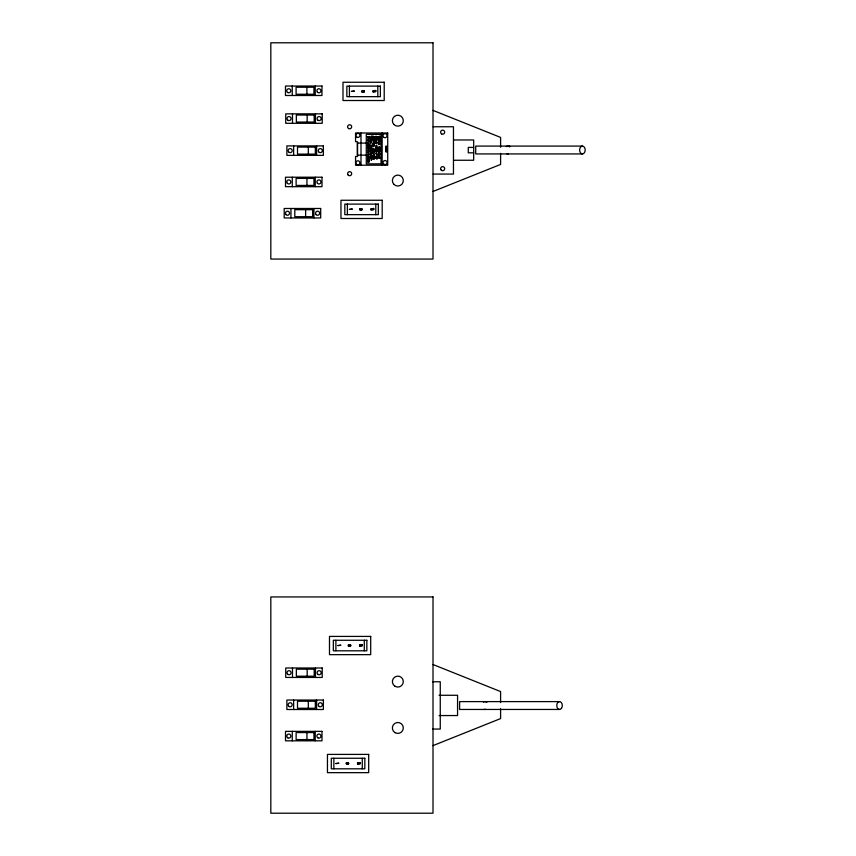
<?xml version="1.0" encoding="UTF-8"?>
<svg xmlns="http://www.w3.org/2000/svg" width="856" height="856" viewBox="0 0 856 856"><rect width="100%" height="100%" fill="white"/><g stroke="black" fill="none" stroke-linecap="round" stroke-linejoin="round"><path stroke-width="1.28" d="M364.378 91.581L363.864 90.64M350.35 646.269C352.608 644.654 347.119 643.776 348.36 646.055M364.132 91.378L361.981 91.603M350.596 645.649L350.222 645.092M363.886 90.64L361.992 90.725L361.874 91.902M359.734 208.992L359.734 209.752M346.22 763.145L346.905 764.333M364.399 91.581L363.864 92.127M367.834 157.761L368.069 158.574L369.193 157.814L369.193 158.809L369 158.05L367.748 158.724L367.834 157.739M348.424 645.413L350.254 645.092M348.221 763.081L346.38 763.52L348.221 763.959M350.628 645.649L348.467 645.745M346.199 763.145L346.905 762.707M361.981 91.164L364.014 91.068M361.853 209.752L361.853 208.992M348.339 763.905L348.339 763.135M359.969 208.725L361.339 208.522M433.008 191.476L500.589 164.438L500.589 153.385M433.008 745.619L500.589 718.591L500.589 708.757M363.886 92.127L361.992 92.031M350.372 646.269L348.478 646.173M348.082 764.333L348.884 763.52L348.082 762.707M361.735 209.816L359.895 209.367L361.735 208.939M371.044 142.128C372.585 141.144 369.022 142.396 370.883 141.411M346.883 762.707L347.825 762.664M361.318 210.223L362.398 209.367L361.318 208.522M361.339 210.223L359.969 210.02M347.825 764.376L346.883 764.333M433.115 126.763L453.466 126.763L453.466 174.068L433.115 174.068M453.894 139.977L473.678 139.977L473.678 160.254L453.894 160.254M366.282 143.08L357.305 143.08L357.305 155.129L366.282 155.129M582.401 146.087L475.701 146.087L475.701 153.93L582.401 153.93A3.916 2.771 90 0 0 584.808 148.045A3.916 2.771 90 0 0 580.004 148.045A3.916 2.771 90 0 0 582.401 153.93M473.678 147.414L468.275 147.414L468.275 152.817L473.678 152.817M432.622 681.761L440.262 681.761L440.262 729.066L432.622 729.066M439.107 695.275L457.564 695.275L457.564 715.552L439.107 715.552M559.535 701.61L459.597 701.61L459.597 709.453L559.535 709.453M433.008 110.381L500.589 137.409L500.589 147.243M433.008 664.524L500.589 691.562L500.589 702.615M509.63 146.087L509.63 146.922M486.764 701.61L486.764 702.444M382.161 133.001L382.161 165.208M377.806 86.114L377.806 96.664M377.015 139.87C378.373 137.784 373.911 140.138 376.843 139.271L376.843 139.87M375.784 204.113L375.784 214.653M364.292 640.267L364.292 650.806M362.27 758.255L362.27 768.806M360.997 133.001L360.997 165.208M349.409 86.114L349.409 96.664M347.375 204.113L347.375 214.653M335.894 640.267L335.894 650.806M333.861 758.255L333.861 768.806M316.613 145.905L316.613 155.364M316.613 700.048L316.613 709.506M315.468 113.848L315.468 123.307M315.468 667.99L315.468 677.449M315.243 177.213L315.243 186.683M315.243 731.366L315.243 740.825M315.211 86.039L315.211 95.498M313.927 208.489L313.927 217.948M308.31 147.093L308.31 154.123M308.31 701.235L308.31 708.265M307.165 115.036L307.165 122.066M307.165 669.178L307.165 676.208M306.908 87.226L306.908 94.256M306.94 178.401L306.94 185.431M306.94 732.554L306.94 739.584M305.624 209.677L305.624 216.707M293.64 145.905L293.64 155.364M293.64 700.048L293.64 709.506M292.485 113.848L292.485 123.307M292.485 667.99L292.485 677.449M292.238 86.039L292.238 95.498M292.27 177.213L292.27 186.683M292.27 731.366L292.27 740.825M290.954 208.489L290.954 217.948M508.389 153.791A3.916 2.771 90 0 1 506.955 153.791M506.281 146.611A3.916 2.771 90 0 1 509.053 146.611M483.415 702.134A3.916 2.771 -90 0 1 486.187 702.134M485.523 709.314A3.916 2.771 -90 0 1 484.089 709.314M371.311 139.603C372.232 139.357 369.214 138.437 371.311 139.603M374.051 154.893C374.96 154.54 371.964 153.802 374.051 154.893M376.8 142.567C377.721 142.299 374.714 141.433 376.8 142.567M377.239 136.757L376.758 136.532L377.239 136.757M379.989 140.555L379.497 140.331L379.989 140.555M376.576 136.799C376.223 138.223 375.506 135.558 376.576 136.799M377.432 136.767L376.169 137.495L375.773 136.286L377.432 136.767M379.315 140.598C378.919 142.043 378.277 139.346 379.315 140.598M380.171 140.566L378.908 141.294L378.523 140.084L380.171 140.566M369.225 147.221C368.54 147.788 366.486 146.034 369.225 147.221M369.225 150.998C368.508 151.459 366.496 149.875 369.225 150.998M369.225 159.858C368.572 160.307 366.518 158.67 369.225 159.858M367.513 136.607L368.059 137.334L369 136.564L369.193 137.324L369.193 136.329L368.144 137.078L367.513 136.607M367.513 145.456L368.059 146.183L369 145.424L369.193 146.173L369.193 145.188L368.144 145.937L367.513 145.456M370.252 156.787L370.809 157.515L371.739 156.755L371.932 157.504L371.932 156.52L370.809 157.269L370.252 156.787M367.513 142.738C370.07 143.958 368.583 142.535 367.513 142.738M367.513 155.364C370.027 156.637 368.647 155.075 367.513 155.364M380.171 136.757C378.962 138.811 377.507 135.601 380.171 136.286L380.171 136.757M369.225 138.094C366.496 139.047 368.38 137.602 369.225 138.094M369.225 141.54C366.571 142.46 368.262 141.112 369.225 141.54M369.225 154.176C366.539 155.161 368.358 153.663 369.225 154.176M371.365 138.148C369.45 137.463 371.558 139.036 371.365 138.148M374.115 157.461C371.996 156.691 374.5 158.467 374.115 157.461M376.865 138.158C374.885 137.527 377.1 139.025 376.865 138.158M377.464 154.818C374.832 155.835 376.565 154.326 377.464 154.818M377.464 156.969C375.624 158.949 375.613 154.957 377.464 156.969M379.604 143.294C377.442 142.588 380 144.268 379.604 143.294M379.786 147.179C379.208 147.564 377.582 146.365 379.786 147.179M379.786 153.727C379.197 154.187 377.592 152.882 379.786 153.727M370.263 142.899C370.948 143.53 372.799 141.989 370.284 142.824M373.013 139.453C373.74 140.084 375.335 138.629 373.013 139.453M373.013 146.365C372.884 147.157 375.506 145.937 373.013 146.365M373.013 153.438C372.884 154.241 375.506 153.01 373.013 153.438M375.752 140.181C376.447 140.759 378.138 139.41 375.752 140.181M375.752 141.122C375.613 141.936 378.277 140.651 375.752 141.122M378.502 144.493C379.015 145.113 381.273 143.605 378.523 144.407M378.502 152.325C378.395 153.138 380.984 151.876 378.502 152.325M378.502 154.658C379.015 155.278 381.273 153.77 378.523 154.583M378.502 155.599C378.352 156.391 381.016 155.129 378.502 155.599M369.824 140.138C372.478 141.251 370.466 139.86 369.824 140.138M373.195 138.148L374.265 138.811L373.023 138.811L372.991 138.169L374.265 137.752L373.195 138.148M373.195 149.276L374.265 149.928L373.023 149.928L372.991 149.286L374.265 148.869L373.216 149.212M374.136 146.44L374.136 146.44M374.136 153.524L374.136 153.524M376.875 141.208L376.875 141.208M380.203 138.533C380.353 140.063 379.262 136.425 378.705 138.726C377.838 139.571 379.604 136.179 380.203 138.533M379.625 152.411L379.625 152.411M379.625 155.685L379.625 155.685M374.104 150.838L373.023 151.319L374.307 150.891L374.265 150.26L373.023 150.26L374.104 150.838M379.593 149.704L378.523 150.196L379.797 149.768L379.764 149.126L378.523 149.126L379.593 149.704M379.593 151.084L378.523 151.576L379.797 151.148L379.764 150.506L378.523 150.506L379.593 151.084M371.558 151.822L370.284 152.218L371.354 151.769L370.284 151.448L371.354 150.998L370.284 150.463L371.525 150.463L371.558 151.822M379.989 136.767L379.358 136.532L379.989 136.767M375.752 151.416L376.715 151.619L375.752 151.416M376.49 150.1L377.432 150.389L376.512 150.014M373.002 140.341C373.933 142.674 374.875 138.586 373.002 140.341M373.002 143.594C373.933 145.916 374.885 141.85 373.002 143.594M378.491 141.903C379.411 144.236 380.406 140.138 378.491 141.903M378.491 148.163C379.433 150.485 380.374 146.419 378.491 148.163M370.498 140.288L371.301 140.716L370.498 140.288M375.912 156.894L376.597 156.83L375.923 156.83M374.125 140.47L373.173 140.47L374.125 140.47M374.125 143.722L373.184 143.808L374.125 143.722M379.615 142.032L378.662 142.032L379.615 142.032M379.615 148.291L378.673 148.377L379.615 148.291M368.412 146.986L367.684 147.018L368.412 146.986M368.412 150.763L367.684 150.784L368.412 150.763M368.412 159.612L367.684 159.644L368.412 159.612M373.195 144.942L374.051 145.37L373.195 144.942M373.195 152.015L374.051 152.454L373.195 152.015M378.694 156.851L379.54 157.279L378.694 156.851M370.263 146.783C371.547 149.147 372.681 145.006 370.263 146.783M370.263 149.479C371.547 151.854 372.724 147.692 370.263 149.479M370.263 148.131C371.547 150.496 372.724 146.344 370.263 148.131M370.263 158.189C371.547 160.554 372.724 156.391 370.263 158.189M375.752 147.489C377.036 149.854 378.213 145.691 375.752 147.489M375.752 148.837C377.047 151.202 378.192 147.071 375.752 148.837M373.002 144.857C373.89 147.457 375.41 143.701 373.002 144.857M373.002 151.94C373.89 154.54 375.388 150.774 373.002 151.94M378.491 156.766C379.39 159.366 380.877 155.578 378.491 156.766M371.782 148.27L370.445 148.356L371.782 148.27M371.782 146.922L370.434 146.922L371.782 146.922M371.782 149.618L370.445 149.714L371.782 149.618M371.782 158.328L370.445 158.414L371.782 158.328M377.282 148.976L375.923 148.976L377.282 148.976M377.282 147.628L375.934 147.714L377.282 147.628M370.455 138.009L370.937 138.469L370.455 138.009M373.195 157.322L373.676 157.793L373.195 157.322M375.945 138.019L376.426 138.49L375.945 138.019M378.694 143.155L379.165 143.626L378.694 143.155M385.671 146.472C386.505 149.051 387.682 144.653 385.671 146.472M385.671 148.099C386.505 150.677 387.682 146.269 385.671 148.099M385.671 149.714C386.505 152.293 387.682 147.895 385.671 149.714M385.671 151.341C386.505 153.919 387.682 149.511 385.671 151.341M377.303 156.969L376.79 157.183L377.303 156.969M375.912 151.405L376.554 151.619L375.977 151.341M376.651 150.089L377.293 150.303L376.672 150.057M371.729 159.13L371.269 160.211L371.729 159.13M368.957 148.067C364.784 149.511 371.675 149.019 367.877 148.912C371.836 147.457 364.924 147.981 368.957 148.067M374.682 141.657L373.762 142.107C376.8 143.316 370.445 142.62 374.457 142.631L373.484 142.16L374.457 141.55L373.023 141.326L374.682 141.657M377.015 142.727L375.838 143.209C373.847 142.674 378.994 144.685 376.094 143.337L377.015 142.727M374.265 158.178L373.088 158.67C371.097 158.125 376.255 160.136 373.355 158.788L374.265 158.178M377.432 157.632C372.874 158.114 380.021 159.858 376.052 158.381L377.432 157.632M374.682 137.003L373.023 137.602L373.023 136.093L374.682 137.003M374.457 136.842L373.676 137.121L374.457 136.842M373.986 155.953C371.14 156.434 376.159 157.119 373.312 156.381L374.265 156.049L373.312 155.546C376.159 154.776 371.14 155.471 373.986 155.953M369.193 160.329L367.534 160.789L368.915 161.41C364.913 161.848 371.814 162.972 367.802 161.902L369.193 161.538L367.812 160.939L369.193 160.329M380.171 157.943L378.973 158.178L380.171 157.943M433.008 42.8L270.817 42.8L270.817 259.058L433.008 259.058L433.008 42.8M384.216 82.262L342.999 82.262L342.999 100.516L384.216 100.516L384.216 82.262M321.963 86.039L285.476 86.039L285.476 95.498L321.963 95.498L321.963 86.039M380.364 86.114L346.851 86.114L346.851 96.664L380.364 96.664L380.364 86.114M313.938 87.226L296.09 87.226L296.09 94.256L313.938 94.256L313.938 87.226M375.795 90.501L373.023 90.854L375.795 90.501M354.234 91.078L351.463 91.432L354.234 91.078M375.795 91.528L373.023 91.881L375.795 91.528M322.22 113.848L285.733 113.848L285.733 123.307L322.22 123.307L322.22 113.848M314.195 115.036L296.347 115.036L296.347 122.066L314.195 122.066L314.195 115.036M387.715 133.001L355.55 133.001L355.55 141.732L357.573 141.732L357.573 156.477L355.55 156.477L355.55 165.208L387.715 165.208L387.715 133.001M381.027 134.36L366.282 134.36L366.282 163.849L381.027 163.849L381.027 134.36M371.932 136.104L370.284 136.949L371.932 137.559L371.932 136.104M367.705 139.828C367.096 141.721 371.012 139.325 367.705 139.828M368.337 143.658L368.101 144.461C366.304 144.867 371.023 145.156 368.337 143.658M368.925 144.461L368.283 143.851L368.925 144.461M370.455 145.167C369.781 147.05 373.73 144.653 370.455 145.167M323.375 145.905L286.878 145.905L286.878 155.364L323.375 155.364L323.375 145.905M375.945 145.873C375.335 147.756 379.251 145.359 375.945 145.873M315.34 147.093L297.503 147.093L297.503 154.123L315.34 154.123L315.34 147.093M367.705 152.464C367.096 154.347 371.012 151.951 367.705 152.464M375.945 153.117C375.335 155 379.251 152.603 375.945 153.117M371.097 153.331L370.359 153.941L370.916 154.754L371.654 154.144L371.097 153.331M370.455 155.214C369.846 157.108 373.762 154.711 370.455 155.214M368.337 156.295L368.101 157.087C366.304 157.493 371.023 157.793 368.337 156.295M368.925 157.087L368.283 156.477L368.925 157.087M321.995 177.213L285.508 177.213L285.508 186.683L321.995 186.683L321.995 177.213M313.97 178.401L296.123 178.401L296.123 185.431L313.97 185.431L313.97 178.401M382.193 200.261L340.966 200.261L340.966 218.505L382.193 218.505L382.193 200.261M378.341 204.113L344.818 204.113L344.818 214.653L378.341 214.653L378.341 204.113M320.69 208.489L284.192 208.489L284.192 217.948L320.69 217.948L320.69 208.489M373.772 208.489L371.001 208.843L373.772 208.489M352.212 209.067L349.43 209.42L352.212 209.067M373.772 209.517L371.001 209.87L373.772 209.517M312.654 209.677L294.806 209.677L294.806 216.707L312.654 216.707L312.654 209.677M433.008 596.942L270.817 596.942L270.817 813.2L433.008 813.2L433.008 596.942M370.702 636.415L329.485 636.415L329.485 654.658L370.702 654.658L370.702 636.415M366.85 640.267L333.337 640.267L333.337 650.806L366.85 650.806L366.85 640.267M362.281 644.643L359.509 644.996L362.281 644.643M340.72 645.221L337.949 645.574L340.72 645.221M362.281 645.681L359.509 646.034L362.281 645.681M322.22 667.99L285.733 667.99L285.733 677.449L322.22 677.449L322.22 667.99M314.195 669.178L296.347 669.178L296.347 676.208L314.195 676.208L314.195 669.178M323.375 700.048L286.878 700.048L286.878 709.506L323.375 709.506L323.375 700.048M315.34 701.235L297.503 701.235L297.503 708.265L315.34 708.265L315.34 701.235M321.995 731.366L285.508 731.366L285.508 740.825L321.995 740.825L321.995 731.366M313.97 732.554L296.123 732.554L296.123 739.584L313.97 739.584L313.97 732.554M368.679 754.404L327.452 754.404L327.452 772.658L368.679 772.658L368.679 754.404M364.827 758.255L331.304 758.255L331.304 768.806L364.827 768.806L364.827 758.255M360.258 762.643L357.487 762.996L360.258 762.643M338.698 763.22L335.916 763.573L338.698 763.22M360.258 763.67L357.487 764.023L360.258 763.67M377.432 151.234L375.773 150.292L377.432 151.234M383.991 137.441A2.022 2.022 0 0 0 387.03 135.687A2.022 2.022 0 0 0 383.991 133.932A2.022 2.022 0 0 0 383.991 137.441M383.616 163.999A2.022 2.022 0 0 0 387.008 163.089A2.022 2.022 0 0 0 384.526 160.607A2.022 2.022 0 0 0 383.616 163.999M356.877 137.142A2.022 2.022 0 0 0 359.927 135.387A2.022 2.022 0 0 0 356.877 133.632A2.022 2.022 0 0 0 356.877 137.142M356.856 164.577A2.022 2.022 0 0 0 359.895 162.822A2.022 2.022 0 0 0 356.856 161.067A2.022 2.022 0 0 0 356.856 164.577M287.605 120.001A2.022 2.022 0 0 0 290.997 119.091A2.022 2.022 0 0 0 288.515 116.609A2.022 2.022 0 0 0 287.605 120.001M317.715 120.001A2.022 2.022 0 0 0 321.107 119.091A2.022 2.022 0 0 0 318.625 116.609A2.022 2.022 0 0 0 317.715 120.001M287.381 183.377A2.022 2.022 0 0 0 290.773 182.467A2.022 2.022 0 0 0 288.29 179.985A2.022 2.022 0 0 0 287.381 183.377M317.49 183.377A2.022 2.022 0 0 0 320.882 182.467A2.022 2.022 0 0 0 318.4 179.985A2.022 2.022 0 0 0 317.49 183.377M286.065 214.653A2.022 2.022 0 0 0 289.456 213.743A2.022 2.022 0 0 0 286.974 211.261A2.022 2.022 0 0 0 286.065 214.653M316.174 214.653A2.022 2.022 0 0 0 319.566 213.743A2.022 2.022 0 0 0 317.084 211.261A2.022 2.022 0 0 0 316.174 214.653M348.627 128.539A2.022 2.022 0 0 0 351.666 126.784A2.022 2.022 0 0 0 348.627 125.029A2.022 2.022 0 0 0 348.627 128.539M348.21 175.116A2.022 2.022 0 0 0 351.602 174.207A2.022 2.022 0 0 0 349.12 171.724A2.022 2.022 0 0 0 348.21 175.116M393.974 184.425A5.468 5.468 0 0 0 403.133 181.975A5.468 5.468 0 0 0 396.435 175.277A5.468 5.468 0 0 0 393.974 184.425M289.168 152.379A2.022 2.022 0 0 0 292.217 150.624A2.022 2.022 0 0 0 289.168 148.869A2.022 2.022 0 0 0 289.168 152.379M319.277 152.379A2.022 2.022 0 0 0 322.327 150.624A2.022 2.022 0 0 0 319.277 148.869A2.022 2.022 0 0 0 319.277 152.379M393.974 124.559A5.468 5.468 0 0 0 403.133 122.098A5.468 5.468 0 0 0 396.435 115.4A5.468 5.468 0 0 0 393.974 124.559M287.766 92.523A2.022 2.022 0 0 0 290.805 90.768A2.022 2.022 0 0 0 287.766 89.003A2.022 2.022 0 0 0 287.766 92.523M317.458 92.202A2.022 2.022 0 0 0 320.85 91.292A2.022 2.022 0 0 0 318.368 88.81A2.022 2.022 0 0 0 317.458 92.202M441.225 170.098A2.022 2.022 0 0 0 444.617 169.188A2.022 2.022 0 0 0 442.135 166.706A2.022 2.022 0 0 0 441.225 170.098M441.643 133.921A2.022 2.022 0 0 0 444.681 132.166A2.022 2.022 0 0 0 441.643 130.412A2.022 2.022 0 0 0 441.643 133.921M289.168 706.532A2.022 2.022 0 0 0 292.217 704.777A2.022 2.022 0 0 0 289.168 703.022A2.022 2.022 0 0 0 289.168 706.532M319.277 706.532A2.022 2.022 0 0 0 322.327 704.777A2.022 2.022 0 0 0 319.277 703.022A2.022 2.022 0 0 0 319.277 706.532M561.493 708.297A3.916 2.771 -90 0 0 560.252 701.738A3.916 2.771 -90 0 0 556.86 706.542A3.916 2.771 -90 0 0 561.493 708.297M287.798 737.851A2.022 2.022 0 0 0 290.837 736.085A2.022 2.022 0 0 0 287.798 734.33A2.022 2.022 0 0 0 287.798 737.851M317.908 737.851A2.022 2.022 0 0 0 320.947 736.085A2.022 2.022 0 0 0 317.908 734.33A2.022 2.022 0 0 0 317.908 737.851M287.605 674.154A2.022 2.022 0 0 0 290.997 673.244A2.022 2.022 0 0 0 288.515 670.762A2.022 2.022 0 0 0 287.605 674.154M318.132 674.475A2.022 2.022 0 0 0 321.171 672.72A2.022 2.022 0 0 0 318.132 670.965A2.022 2.022 0 0 0 318.132 674.475M395.108 732.693A5.468 5.468 0 0 0 403.315 727.953A5.468 5.468 0 0 0 395.108 723.213A5.468 5.468 0 0 0 395.108 732.693M395.108 686.33A5.468 5.468 0 0 0 403.315 681.59A5.468 5.468 0 0 0 395.108 676.861A5.468 5.468 0 0 0 395.108 686.33"/></g></svg>
